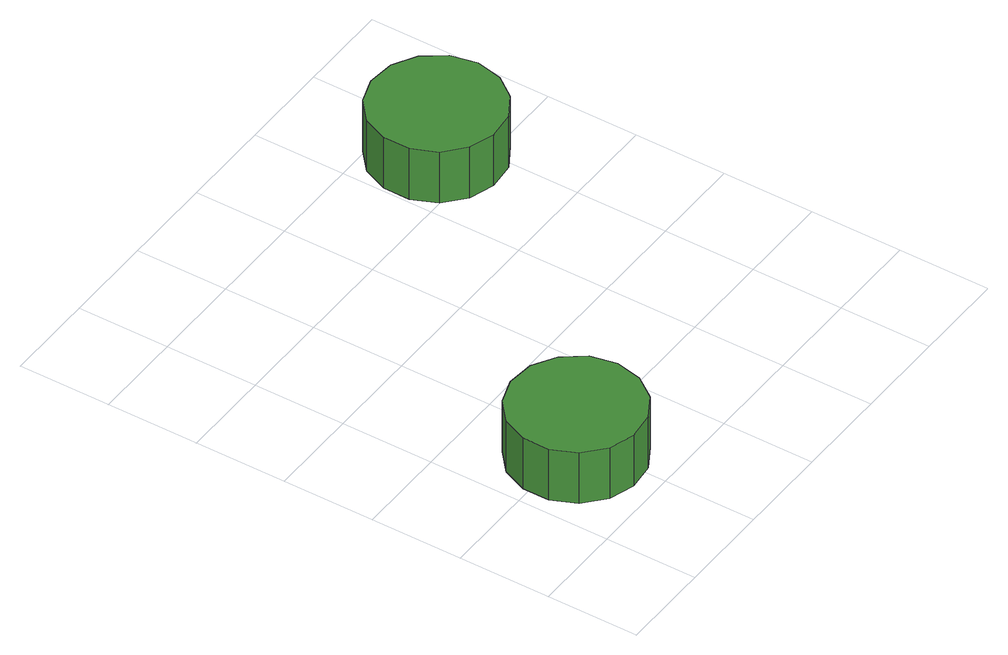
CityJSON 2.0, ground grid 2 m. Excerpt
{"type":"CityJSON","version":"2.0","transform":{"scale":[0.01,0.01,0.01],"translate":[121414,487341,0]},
"CityObjects":{
"tree1":{"type":"SolitaryVegetationObject","attributes":{"function":"something"},"geometry":[{"type":"MultiSurface","lod":"1","boundaries":[[[0,1,2,3,4,5,6,7,8,9,10,11,12,13,14]],[[15,16,17,18,19,20,21,22,23,24,25,26,27,28,29]],[[0,29,28,1]],[[1,28,27,2]],[[2,27,26,3]],[[3,26,25,4]],[[4,25,24,5]],[[5,24,23,6]],[[6,23,22,7]],[[7,22,21,8]],[[8,21,20,9]],[[9,20,19,10]],[[10,19,18,11]],[[11,18,17,12]],[[12,17,16,13]],[[13,16,15,14]],[[14,15,29,0]]]}]},
"tree2":{"type":"SolitaryVegetationObject","attributes":{"function":"something"},"geometry":[{"type":"MultiSurface","lod":"1","boundaries":[[[30,31,32,33,34,35,36,37,38,39,40,41,42,43,44]],[[45,46,47,48,49,50,51,52,53,54,55,56,57,58,59]],[[30,59,58,31]],[[31,58,57,32]],[[32,57,56,33]],[[33,56,55,34]],[[34,55,54,35]],[[35,54,53,36]],[[36,53,52,37]],[[37,52,51,38]],[[38,51,50,39]],[[39,50,49,40]],[[40,49,48,41]],[[41,48,47,42]],[[42,47,46,43]],[[43,46,45,44]],[[44,45,59,30]]]}]}
},
"vertices":[
[312,183,184],[300,240,184],[265,287,184],[215,317,184],[156,323,184],[101,305,184],[57,266,184],[34,212,184],[34,154,184],[57,100,184],[101,61,184],[156,43,184],[215,49,184],[265,78,184],[300,126,184],[300,126,57],[265,78,57],[215,49,57],[156,43,57],[101,61,57],[57,100,57],[34,154,57],[34,212,57],[57,266,57],[101,305,57],[156,323,57],[215,317,57],[265,287,57],[300,240,57],[312,183,57],
[882,880,189],[870,937,189],[835,985,189],[785,1014,189],[726,1020,189],[671,1002,189],[627,963,189],[604,909,189],[604,851,189],[627,797,189],[671,758,189],[726,740,189],[785,746,189],[835,776,189],[870,823,189],[870,823,62],[835,776,62],[785,746,62],[726,740,62],[671,758,62],[627,797,62],[604,851,62],[604,909,62],[627,963,62],[671,1002,62],[726,1020,62],[785,1014,62],[835,985,62],[870,937,62],[882,880,62]
]}
